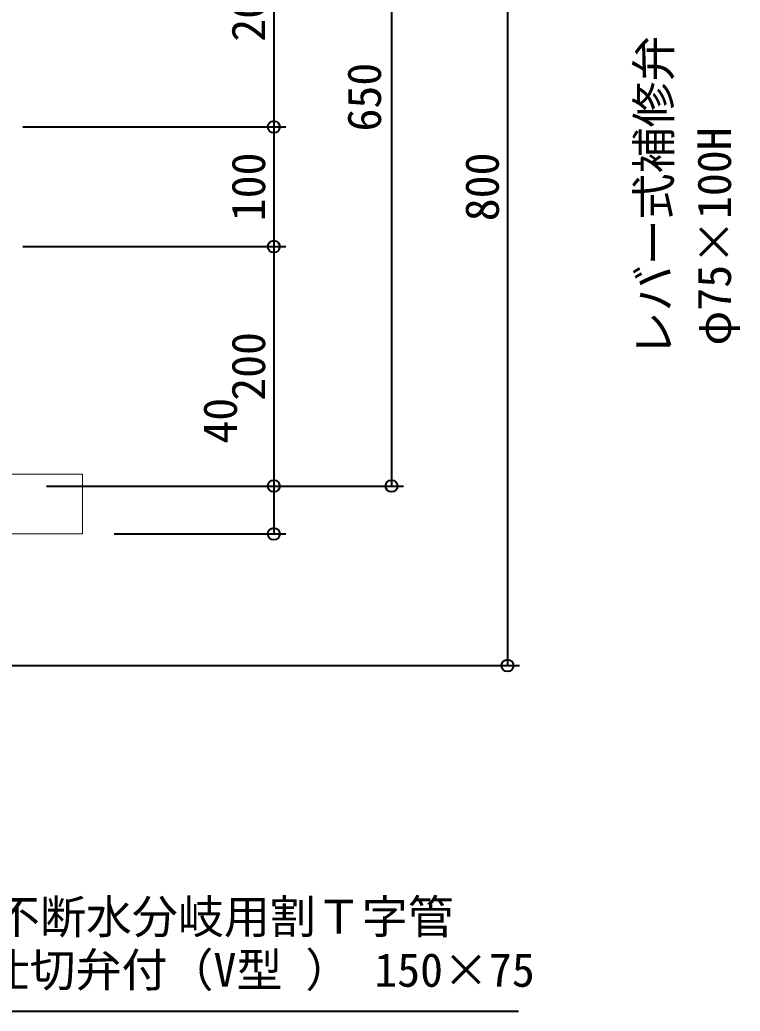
# Model space of a CAD drawing. Units: millimetres at full size, sheet at 1:20. Extents: x -5778 to 5792, y -3160 to 3160.
# Drawn here: x -577 to 24, y 1491 to 2319 of the extents above; entities that cross this region are included whole.
import ezdxf
from ezdxf.enums import TextEntityAlignment as Align

# ---------------------------------------------------------------- set-up
doc = ezdxf.new("R2010")
doc.units = ezdxf.units.MM
doc.header["$LTSCALE"] = 20
doc.header["$PDMODE"] = 32
doc.header["$PDSIZE"] = 10
doc.layers.add('0-9_躯体', color=7, linetype='Continuous', lineweight=9)
doc.layers.add('0-E_寸法', color=1, linetype='Continuous', lineweight=40)
doc.styles.add('ＭＳ ゴシック', font='')
doc.styles.get('ＭＳ ゴシック').set_extended_font_data('MS Gothic')

msp = doc.modelspace()

# ---------------------------------------------------------------- linework, layer by layer
at = {"layer": '0-9_躯体'}
for p, q in [((-724.82, 1939.99), (-524.82, 1939.99)), ((-524.82, 1939.99), (-524.82, 1889.99)), ((-724.82, 1889.99), (-524.82, 1889.99))]:
    msp.add_line(p, q, dxfattribs=at)
at = {"layer": '0-E_寸法'}
for p, q in [((-266.67, 2579.98), (-266.67, 1929.98)), ((-169.84, 2579.98), (-169.84, 1779.98)), ((-364.98, 2429.98), (-364.98, 2229.98)), ((-574.59, 2229.98), (-354.98, 2229.98)), ((-574.56, 2229.98), (-354.98, 2229.98)), ((-364.98, 2229.98), (-364.98, 2129.98)), ((-574.59, 2129.98), (-354.98, 2129.98)), ((-574.59, 2129.98), (-354.98, 2129.98)), ((-364.98, 2129.98), (-364.98, 1929.98)), ((-554.82, 1929.98), (-256.66, 1929.98)), ((-554.82, 1929.98), (-354.98, 1929.98)), ((-526.06, 1929.98), (-354.98, 1929.98)), ((-364.98, 1929.98), (-364.98, 1889.99)), ((-498.41, 1889.99), (-354.98, 1889.99)), ((-612.16, 1779.98), (-159.84, 1779.98)), ((-636.93, 1491.2), (-160.57, 1491.2))]:
    msp.add_line(p, q, dxfattribs=at)
for p in [(-364.98, 2229.98), (-364.98, 2129.98), (-364.98, 1929.98), (-266.67, 1929.98), (-364.98, 1889.99), (-169.84, 1779.98)]:
    msp.add_point(p, dxfattribs=at)

# ---------------------------------------------------------------- texts
at = {"layer": '0-E_寸法', "style": 'ＭＳ ゴシック'}
for s, p in [('レバー式補修弁（ボール）', (-25.17, 2037.58)), ('200', (-363.76, 2301.18)), ('650', (-267.02, 2226.18)), ('φ75×100H', (25.27, 2047.34)), ('100', (-363.76, 2151.18)), ('800', (-168.62, 2151.18)), ('200', (-363.76, 2001.18)), ('40', (-387.35, 1965.37))]:
    msp.add_text(s, height=28.15, rotation=90, dxfattribs=at).set_placement(p, align=Align.BOTTOM_LEFT)
for s, p in [('不断水分岐用割Ｔ字管', (-598.66, 1547.61)), ('仕切弁付（V型 ） 150×75', (-607.33, 1503.14))]:
    msp.add_text(s, height=28.15, dxfattribs=at).set_placement(p, align=Align.BOTTOM_LEFT)

doc.saveas('drawing.dxf')
